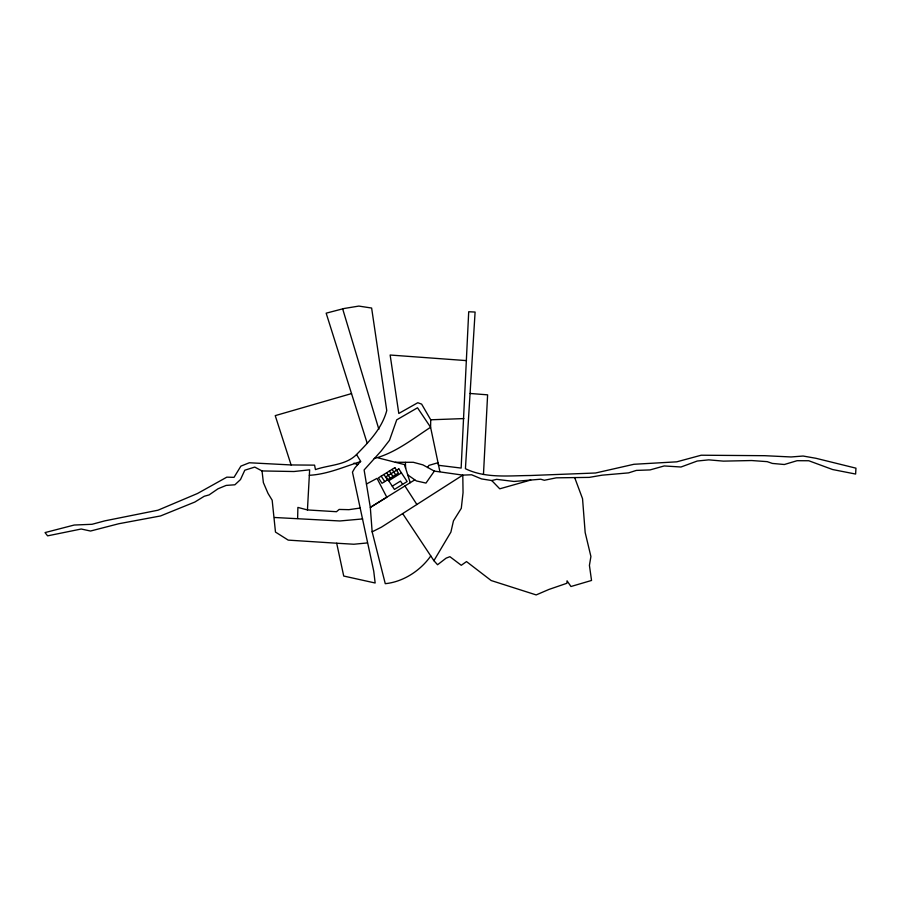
<?xml version="1.0" encoding="UTF-8"?>
<svg xmlns="http://www.w3.org/2000/svg" width="901" height="901" viewBox="0 0 901 901"><rect width="100%" height="100%" fill="white"/><g stroke="black" fill="none" stroke-linecap="round" stroke-linejoin="round"><path stroke-width="1.35" d="M466.504 360.614L390.144 355.028L398.805 413.458L417.782 402.724L421.634 404.121L430.723 419.787L430.588 427.265L438.573 465.31L461.143 468.081L468.711 311.757L475.097 312.05L465.423 468.7C485.436 478.532 508.783 475.638 530.385 475.514L595.55 473.002L633.91 464.285L676.775 461.83L701.215 455.219L764.701 455.692L791.089 456.965L803.106 456.03L815.957 458.294L855.95 468.171L855.623 474.05L832.614 469.534L808.783 460.749L797.07 460.704L784.343 464.511L772.36 463.429L767.213 461.65L751.659 460.535L723.402 461.132L708.76 459.859L697.228 461.03L680.987 467.011L664.217 465.952L650.049 469.917L636.331 470.412L628.56 472.879L602.15 475.165L589.243 477.384L556.3 477.834L544.317 480.267L540.713 479.208L513.975 481.461L496.642 479.343L491.743 480.537L481.494 478.915L471.606 474.771L462.799 475.12L434.35 471.11L422.884 464.871L413.322 462.292L395.359 462.281M297.623 518.447L297.893 507.409L307.444 509.943L336.478 511.712L339.159 509.437L348.935 509.673L360.242 508.018M483.465 474.478L487.61 394.841L470.074 393.467M307.444 509.943L309.64 469.838L293.963 471.516L262.033 470.941L254.758 467.09L244.802 470.198L240.488 479.569L234.891 484.783L226.14 485.414L218.008 488.781L209.088 494.919L204.245 496.26L194.83 502.048L160.558 515.946L118.774 523.74L90.517 531.038L81.225 529.011L47.584 535.858L45.05 532.581L74.197 525.035L92.048 524.292L104.82 520.857L157.99 510.203L197.51 493.489L226.815 477.158L234.023 477.35L240.894 466.121L249.329 462.765L291.102 464.95L314.573 465.141L315.44 469.59C329.023 464.815 345.871 465.378 356.526 454.532C369.14 441.693 381.945 428.448 386.754 410.552L371.629 308.041L358.835 306.081L344.058 308.502L326.162 313.176L367.191 443.258M574.68 477.586L582.542 498.704L585.166 532.514L590.91 556.503L589.423 565.389L591.54 580.458L570.964 586.506L567.044 580.83L566.898 583.274L548.957 589.434L536.185 594.919L491.169 580.537L466.515 561.593L461.267 565.287L449.903 556.683L446.119 558.147L437.559 564.747L433.91 560.681L450.894 532.108L453.462 520.834L461.289 508.31L463.046 492.678L462.799 475.12L381.551 527.085L372.158 531.838L385.268 583.679C403.197 581.922 420.463 570.671 430.768 555.951M427.547 467.551L428.853 465.412L438.032 462.72L439.879 471.572M434.35 471.11L425.97 483.082L416.386 480.943L407.748 474.906M360.332 461.627L354.836 467.979L352.46 472.113L373.757 571.268L375.154 583.003L343.72 576.043L336.692 543.224L288.207 540.116L275.481 532.074L272.17 500.213L268.036 493.433L263.374 482.598L262.033 470.941M374.174 458.508C394.987 453.124 412.579 439.057 430.588 427.265L417.512 407.781L396.733 419.832L389.48 440.319L381.179 450.984L364.117 469.962L370.311 507.409L372.158 531.838M388.714 480.751L401.429 472.867M392.284 486.18L400.495 481.089L402.634 484.355M414.719 479.906L370.311 507.409L386.799 497.217L377.012 478.363L366.437 484.017M356.526 454.532L360.794 461.526C343.979 466.808 327.378 474.343 309.313 475.289M351.525 393.591L275.233 415.631L291.102 464.95M530.745 480.042L499.751 488.815L491.743 480.537M367.371 542.931L353.845 544.238L336.692 543.224M362.619 518.931L339.857 520.969L274.512 517.489M430.723 419.787L463.891 418.571M378.195 457.911L404.47 464.589L410.225 482.699M353.902 463.159L357.742 464.612M402.679 513.615L433.91 560.681M392.115 469.376L395.685 474.804M389.378 471.065L392.949 476.494M386.653 472.766L390.212 478.194M383.916 474.467L387.475 479.895M381.179 476.156L384.738 481.584M404.932 485.977L416.904 504.537M342.662 308.874L378.859 429.259M405.405 462.393L405.63 468.238M394.852 467.675L378.443 477.857L382.013 483.285L398.422 473.104L394.852 467.675M398.805 468.869L386.09 476.753L394.424 489.434L407.139 481.551L398.805 468.869"/></g></svg>
